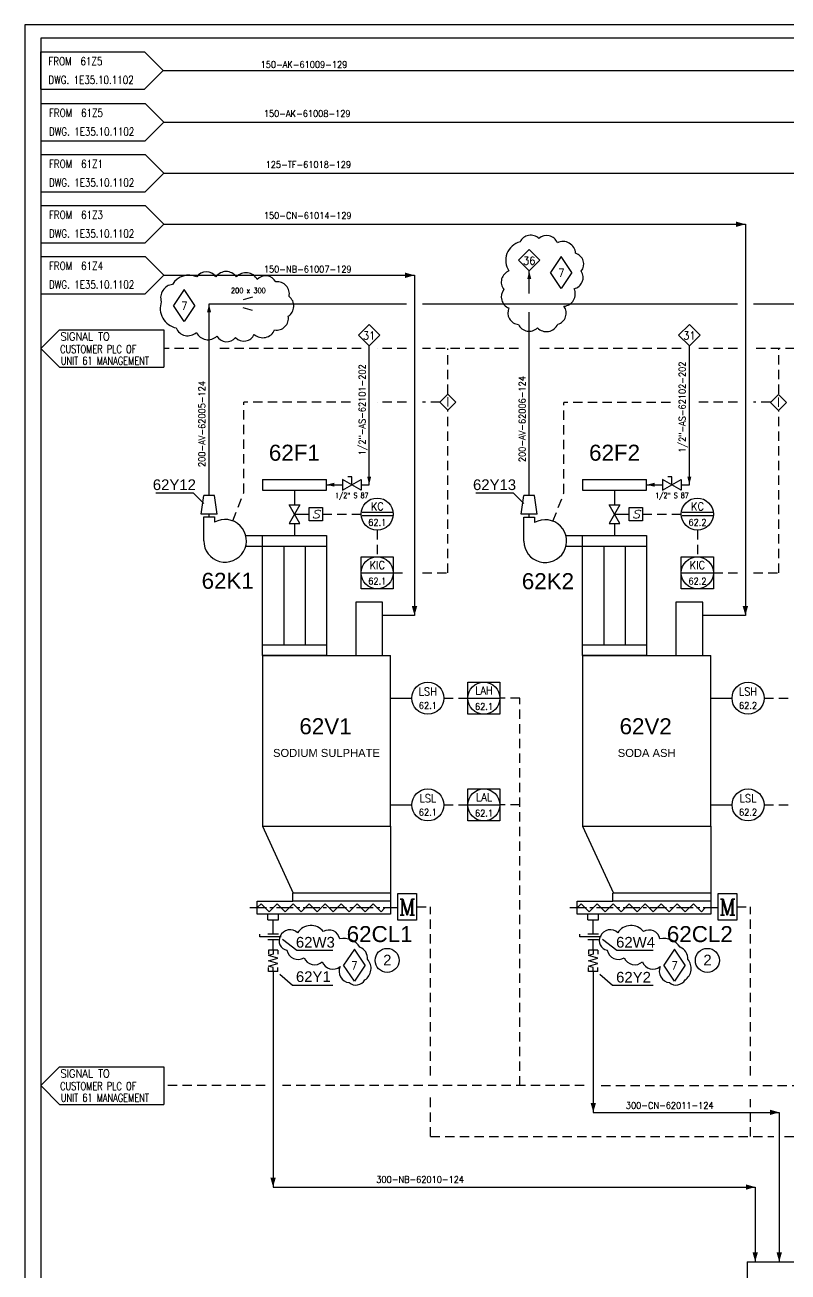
# Model space of a CAD drawing. Extents: x 0 to 106, y 0 to 70.
# Drawn here: x 0 to 28.6, y 23.42 to 70.15 of the extents above; entities that cross this region are included whole.
import ezdxf
from ezdxf.enums import TextEntityAlignment as Align

# ---------------------------------------------------------------- set-up
doc = ezdxf.new("R2010")
doc.units = 0
doc.header["$LTSCALE"] = 0.5
doc.header["$MEASUREMENT"] = 0
for name, pattern in [('ASSI', [2, 1.25, -0.25, 0.25, -0.25]), ('LP', [2.8, 2, -0.4, 0, -0.4]), ('TRATT2', [1.1, 0.7, -0.4])]:
    doc.linetypes.add(name, pattern=pattern)
doc.layers.get('0').update_dxf_attribs({"linetype": 'CONTINUOUS'})
for name, color, linetype in [('ASSI', 7, 'ASSI'), ('C', 92, 'LP'), ('GREEN', 92, 'CONTINUOUS'), ('NUVOLA', 6, 'CONTINUOUS'), ('R', 7, 'CONTINUOUS'), ('RED', 1, 'CONTINUOUS'), ('S', 7, 'CONTINUOUS'), ('TRATT2', 5, 'TRATT2'), ('Y', 92, 'CONTINUOUS')]:
    doc.layers.add(name, color=color, linetype=linetype)
doc.styles.add('a3', font='arial.ttf', dxfattribs={"height": 0.3})
doc.styles.add('A4', font='arial.ttf', dxfattribs={"height": 0.4})
doc.styles.add('a6', font='arial.ttf', dxfattribs={"height": 0.6})
doc.styles.add('C35', font='COMPLEX', dxfattribs={"width": 0.85, "height": 0.35})
doc.styles.add('C6', font='COMPLEX', dxfattribs={"height": 0.6})
doc.styles.add('S', font='ITALIC', dxfattribs={"height": 6})
doc.styles.add('S2', font='SIMPLEX', dxfattribs={"height": 0.2})
doc.styles.add('S25', font='SIMPLEX', dxfattribs={"width": 0.9, "height": 0.25})
doc.styles.add('S3', font='SIMPLEX.shx', dxfattribs={"height": 0.3})
doc.styles.add('S35S', font='SIMPLEX', dxfattribs={"width": 0.5, "height": 0.35})
doc.styles.add('S3S', font='SIMPLEX', dxfattribs={"width": 0.75, "height": 0.3})

# ---------------------------------------------------------------- blocks, each defined once
blk = doc.blocks.new('VENTIL', base_point=(51, 5.106))
at = {"layer": 'GREEN'}
for p, q in [((50.2, 5.106), (50.2, 6.006)), ((50.2, 6.006), (50.6, 6.006)), ((50.6, 6.006), (50.6, 5.806))]:
    blk.add_line(p, q, dxfattribs=at)
blk.add_arc((51, 5.106), 0.8, 180, 119.7449, dxfattribs=at)
blk = doc.blocks.new('STRUM2')
for p, q in [((-0.566, 0.076), (0.578, 0.076)), ((-0.566, -0.056), (0.578, -0.056))]:
    blk.add_line(p, q)
blk.add_circle((0, 0), 0.6)
at = {"style": 'S3', "width": 0.9}
blk.add_attdef('2', text='', height=0.3, dxfattribs=at).set_placement((0.005, 0.139), align=Align.CENTER)
at = {"layer": 'S', "style": 'S25', "width": 0.9}
blk.add_attdef('1', text='', height=0.25, dxfattribs=at).set_placement((0.005, -0.436), align=Align.CENTER)
blk = doc.blocks.new('FRECC1', base_point=(19.1, 50.4))
blk.add_solid([(19.1, 50.4), (19.4, 50.475), (19.4, 50.325)])
blk = doc.blocks.new('NOMEN', base_point=(35, 22))
for p, q in [((35, 22.8), (34.6, 22.4)), ((35.4, 22.4), (35, 22.8)), ((34.6, 22.4), (35, 22)), ((35, 22), (35.4, 22.4))]:
    blk.add_line(p, q)
at = {"style": 'S3', "width": 0.9}
blk.add_attdef('1', text='', height=0.3, dxfattribs=at).set_placement((35, 22.236), align=Align.CENTER)
blk = doc.blocks.new('PRESA')
at = {"layer": 'S'}
for p, q in [((-0.25, 0), (-0.25, 0.5)), ((-0.25, 0.5), (0.25, 0.5)), ((0.25, 0.5), (0.25, 0)), ((0.25, 0), (-0.25, 0))]:
    blk.add_line(p, q, dxfattribs=at)
at = {"layer": 'S', "style": 'S', "width": 1.2}
blk.add_attdef('1', text='', height=0.3, dxfattribs=at).set_placement((0, 0.1), align=Align.CENTER)
blk = doc.blocks.new('STRUM', base_point=(33, 38))
blk.add_circle((33, 38), 0.6)
at = {"width": 0.9}
for tag, height, style, p in [('2', 0.3, 'S3', (33, 38.1)), ('1', 0.25, 'S25', (33, 37.6))]:
    blk.add_attdef(tag, text='', height=height, dxfattribs=dict(at, style=style)).set_placement(p, align=Align.CENTER)
blk = doc.blocks.new('LOSAND')
for p, q in [((-4.6, 0.7), (-0.7, 0.7)), ((-4.6, 0.7), (-4.6, -0.7)), ((-0.7, 0.7), (0, 0)), ((0, 0), (-0.7, -0.7)), ((-4.6, -0.7), (-0.7, -0.7))]:
    blk.add_line(p, q)
at = {"layer": 'S'}
for tag, p, height, style, width in [('3', (-4.5, 0.1), 0.35, 'S35S', 0.5), ('1', (-4.5, 0.1), 0.3, 'S3', 0.9), ('4', (-4.5, -0.5), 0.35, 'S35S', 0.5), ('2', (-4.5, -0.5), 0.3, 'S3', 0.9)]:
    blk.add_attdef(tag, p, '', height=height, dxfattribs=dict(at, style=style, width=width))
blk = doc.blocks.new('LINEA')
at = {"layer": 'S', "style": 'S25', "width": 0.9}
blk.add_attdef('LINE', (0, 0.14), '', height=0.25, dxfattribs=at)
blk = doc.blocks.new('MOTOR', base_point=(11.35, 51))
for p, q in [((11, 52), (11.7, 52)), ((11, 51), (11, 52)), ((11.7, 52), (11.7, 51)), ((11.7, 51), (11, 51))]:
    blk.add_line(p, q)
at = {"style": 'C6'}
blk.add_text('M', height=0.6, dxfattribs=at).set_placement((11.351, 51.18), align=Align.CENTER)
blk = doc.blocks.new('COMPUTER')
blk.add_line((-0.6, 0), (0.6, 0))
blk.add_lwpolyline([(-0.6, 0.6), (0.6, 0.6), (0.6, -0.6), (-0.6, -0.6), (-0.6, 0.6)])
blk.add_circle((0, 0), 0.6)
at = {"style": 'S2'}
for tag, p in [('3', (0.8, 0.4)), ('4', (0.8, 0.1))]:
    blk.add_attdef(tag, p, '', height=0.2, dxfattribs=at)
at = {"width": 0.9}
for tag, height, style, p in [('SIGLA', 0.3, 'S3', (0.005, 0.139)), ('NUMERO', 0.25, 'S25', (0.005, -0.436))]:
    blk.add_attdef(tag, text='', height=height, dxfattribs=dict(at, style=style)).set_placement(p, align=Align.CENTER)
blk = doc.blocks.new('FRECC2')
at = {"layer": 'RED'}
blk.add_solid([(0, 0), (0.35, 0.1), (0.35, -0.1)], dxfattribs=at)
blk = doc.blocks.new('S')
at = {"layer": 'S'}
for p, q in [((0, 0.2), (0, -0.2)), ((0.7, -0.2), (0, 0.2)), ((0, -0.2), (0.7, 0.2)), ((0.35, 0.3), (0.5, 0.3)), ((0.35, 0), (0.35, 0.3)), ((0.7, 0.2), (0.7, -0.2))]:
    blk.add_line(p, q, dxfattribs=at)
at = {"layer": 'S', "style": 'S2', "width": 0.7}
for p in [(0.35, 0.4), (0.35, -0.5)]:
    blk.add_attdef('S', text='', height=0.2, dxfattribs=at).set_placement(p, align=Align.CENTER)
blk = doc.blocks.new('STRUMC')
blk.add_line((-0.6, 0), (0.6, 0))
blk.add_lwpolyline([(-0.6, 0.6), (0.6, 0.6), (0.6, -0.6), (-0.6, -0.6), (-0.6, 0.6)])
blk.add_circle((0, 0), 0.6)
at = {"style": 'S2'}
for tag, p in [('3', (0.8, 0.4)), ('4', (0.8, 0.1))]:
    blk.add_attdef(tag, p, '', height=0.2, dxfattribs=at)
at = {"style": 'S3', "width": 0.9}
blk.add_attdef('2', text='', height=0.3, dxfattribs=at).set_placement((0.005, 0.139), align=Align.CENTER)
at = {"layer": 'S', "style": 'S25', "width": 0.9}
blk.add_attdef('1', text='', height=0.25, dxfattribs=at).set_placement((0.005, -0.436), align=Align.CENTER)
blk = doc.blocks.new('LOSANS')
for p, q in [((0.7, 0.7), (0, 0)), ((0.7, 0.7), (4.6, 0.7)), ((4.6, 0.7), (4.6, -0.7)), ((0, 0), (0.7, -0.7)), ((0.7, -0.7), (4.6, -0.7))]:
    blk.add_line(p, q)
for tag, p, height, style, width in [('3', (0.8, 0.1), 0.35, 'S35S', 0.5), ('1', (0.8, 0.1), 0.3, 'S3', 0.9), ('4', (0.8, -0.5), 0.35, 'S35S', 0.5), ('2', (0.8, -0.5), 0.3, 'S3', 0.9)]:
    blk.add_attdef(tag, p, '', height=height, dxfattribs=dict(style=style, width=width))
blk = doc.blocks.new('I')
for p, q in [((-0.3, 0.3), (0, 0.6)), ((0.3, 0.3), (0, 0.6)), ((0, 0), (-0.3, 0.3)), ((0, 0), (0.3, 0.3))]:
    blk.add_line(p, q)
at = {"layer": 'S', "style": 'C35', "width": 0.85}
blk.add_text('I', height=0.35, dxfattribs=at).set_placement((0, 0.134), align=Align.CENTER)
blk = doc.blocks.new('LINEA-L')
at = {"layer": 'S', "style": 'S25', "width": 0.9}
blk.add_attdef('LINE', (0, 0.14), '', height=0.25, dxfattribs=at)
blk = doc.blocks.new('RIDSP')
for p, q in [((0.7, 0.3), (0, 0.2)), ((0, 0.2), (0, -0.2)), ((0.7, 0.3), (0.7, -0.3)), ((0.7, -0.3), (0, -0.2))]:
    blk.add_line(p, q)
blk = doc.blocks.new('FLESS', base_point=(26.3, 5.675))
for p, q in [((25.5, 5.85), (25.65, 5.85)), ((25.5, 5.5), (25.5, 5.85)), ((25.5, 5.675), (25.65, 5.675)), ((25.65, 5.675), (25.7, 5.85)), ((25.7, 5.85), (25.8, 5.5)), ((25.8, 5.5), (25.9, 5.85)), ((25.9, 5.85), (26, 5.5)), ((26, 5.5), (26.1, 5.85)), ((26.15, 5.675), (26.1, 5.85)), ((26.3, 5.85), (26.15, 5.85)), ((26.3, 5.675), (26.15, 5.675)), ((26.3, 5.5), (26.3, 5.85)), ((25.5, 5.5), (25.65, 5.5)), ((26.3, 5.5), (26.15, 5.5))]:
    blk.add_line(p, q)
blk = doc.blocks.new('RID1')
at = {"layer": 'S'}
for p, q in [((0.35, 0.25), (0, 0.15)), ((0.35, -0.25), (0, -0.15))]:
    blk.add_line(p, q, dxfattribs=at)
at = {"layer": 'S', "style": 'S2', "width": 0.9}
for p in [(0.2, 0.4), (0.2, -0.6)]:
    blk.add_attdef('RID', text='', height=0.2, dxfattribs=at).set_placement(p, align=Align.CENTER)
blk = doc.blocks.new('REV')
at = {"layer": 'GREEN'}
for p, q in [((0, 0.6), (-0.4, 0)), ((0.4, 0), (0, 0.6)), ((0, -0.6), (-0.4, 0)), ((0.4, 0), (0, -0.6))]:
    blk.add_line(p, q, dxfattribs=at)
at = {"layer": 'Y', "color": 7, "style": 'S3', "width": 0.9}
blk.add_attdef('REV', text='', height=0.3, dxfattribs=at).set_placement((0, -0.162), align=Align.CENTER)

msp = doc.modelspace()

# ---------------------------------------------------------------- linework, layer by layer
for p, q in [((106.269, 70.147), (0, 70.147)), ((0, 70.147), (0, 0)), ((18.9, 60.084), (18.9, 60.927)), ((6.9, 52.518), (6.9, 59.699)), ((6.9, 59.699), (14.3, 59.699)), ((14.9, 59.699), (26.707, 59.699)), ((18.9, 52.518), (18.9, 59.384)), ((27.3, 59.699), (38.6, 59.699)), ((12.9, 52.918), (12.9, 58.118)), ((24.9, 52.918), (24.9, 58.118)), ((11.3, 52.918), (11.9, 52.918)), ((12.6, 52.918), (12.9, 52.918)), ((23.3, 52.918), (23.9, 52.918)), ((24.6, 52.918), (24.9, 52.918)), ((10.1, 52.718), (10.1, 52.168)), ((22.1, 52.718), (22.1, 52.168)), ((10.3, 52.168), (9.9, 51.468)), ((10.3, 51.468), (9.9, 52.168)), ((9.9, 52.168), (10.3, 52.168)), ((22.3, 51.468), (21.9, 52.168)), ((21.9, 52.168), (22.3, 52.168)), ((22.3, 52.168), (21.9, 51.468)), ((6.9, 51.718), (6.9, 51.818)), ((9.9, 51.468), (10.3, 51.468)), ((10.1, 51.818), (10.65, 51.818)), ((10.1, 51.468), (10.1, 51.018)), ((18.9, 51.704), (18.9, 51.818)), ((21.9, 51.468), (22.3, 51.468)), ((22.1, 51.818), (22.65, 51.818)), ((22.1, 51.468), (22.1, 51.018)), ((9.7, 50.618), (9.7, 46.918)), ((10.5, 50.618), (10.5, 46.918)), ((21.7, 50.618), (21.7, 46.918)), ((22.5, 50.618), (22.5, 46.918)), ((13.686, 44.918), (14.5, 44.918)), ((25.7, 44.918), (26.5, 44.918)), ((13.686, 40.918), (14.5, 40.918)), ((25.7, 40.918), (26.5, 40.918)), ((8.718, 37.088), (8.848, 37.218)), ((8.848, 37.218), (9.148, 36.918)), ((9.149, 36.918), (9.449, 37.218)), ((9.449, 37.218), (9.749, 36.918)), ((9.75, 36.918), (10.05, 37.218)), ((10.05, 37.218), (10.35, 36.918)), ((10.65, 37.218), (10.35, 36.918)), ((10.95, 36.918), (10.65, 37.218)), ((10.95, 36.918), (11.25, 37.218)), ((11.25, 37.218), (11.55, 36.918)), ((11.85, 37.218), (11.55, 36.918)), ((12.15, 36.918), (11.85, 37.218)), ((12.15, 36.918), (12.45, 37.218)), ((12.45, 37.218), (12.75, 36.918)), ((13.05, 37.218), (12.75, 36.918)), ((13.35, 36.918), (13.05, 37.218)), ((13.477, 37.045), (13.35, 36.918)), ((20.724, 37.094), (20.848, 37.218)), ((20.848, 37.218), (21.148, 36.918)), ((21.149, 36.918), (21.449, 37.218)), ((21.449, 37.218), (21.749, 36.918)), ((21.75, 36.918), (22.05, 37.218)), ((22.05, 37.218), (22.35, 36.918)), ((22.65, 37.218), (22.35, 36.918)), ((22.95, 36.918), (22.65, 37.218)), ((22.95, 36.918), (23.25, 37.218)), ((23.25, 37.218), (23.55, 36.918)), ((23.85, 37.218), (23.55, 36.918)), ((24.15, 36.918), (23.85, 37.218)), ((24.15, 36.918), (24.45, 37.218)), ((24.45, 37.218), (24.75, 36.918)), ((25.05, 37.218), (24.75, 36.918)), ((25.35, 36.918), (25.05, 37.218)), ((25.477, 37.045), (25.35, 36.918)), ((8.8, 35.972), (8.8, 36.072)), ((9.5, 36.072), (9.1, 36.072)), ((20.8, 35.972), (20.8, 36.072)), ((21.5, 36.072), (21.1, 36.072)), ((9.6, 35.972), (8.8, 35.972)), ((9.1, 35.872), (9.5, 35.872)), ((21.6, 35.972), (20.8, 35.972)), ((21.1, 35.872), (21.5, 35.872))]:
    msp.add_line(p, q)
for points in [[(4.9, 52.618), (6.3, 52.618), (6.7, 52.218)], [(16.9, 52.618), (18.3, 52.618), (18.7, 52.218)], [(11.542, 35.461), (10.187, 35.461), (9.647, 35.881)], [(23.542, 35.461), (22.187, 35.461), (21.647, 35.881)], [(11.542, 34.151), (10.023, 34.151), (9.551, 34.567)], [(23.542, 34.151), (22.023, 34.151), (21.551, 34.567)]]:
    msp.add_lwpolyline(points)
at = {"layer": 'ASSI'}
for p, q in [((8.423, 37.077), (13.959, 37.077)), ((20.423, 37.077), (25.959, 37.077))]:
    msp.add_line(p, q, dxfattribs=at)
at = {"layer": 'GREEN'}
for p, q in [((8.9, 53.118), (11.3, 53.118)), ((8.9, 53.118), (8.9, 52.718)), ((11.3, 52.718), (11.3, 53.118)), ((20.9, 53.118), (20.9, 52.718)), ((20.9, 53.118), (23.3, 53.118)), ((23.3, 52.718), (23.3, 53.118)), ((8.9, 52.718), (11.3, 52.718)), ((20.9, 52.718), (23.3, 52.718)), ((8.275, 51.018), (11.3, 51.018)), ((8.9, 46.518), (8.9, 51.018)), ((11.3, 51.018), (11.3, 46.518)), ((20.27, 51.018), (23.3, 51.018)), ((20.9, 46.518), (20.9, 51.018)), ((23.3, 51.018), (23.3, 46.518)), ((8.275, 50.618), (11.3, 50.618)), ((20.278, 50.618), (23.3, 50.618)), ((8.9, 46.918), (11.3, 46.918)), ((20.9, 46.918), (23.3, 46.918)), ((8.9, 46.518), (8.9, 40.118)), ((8.9, 46.518), (13.7, 46.518)), ((11.3, 46.518), (8.9, 46.518)), ((13.7, 40.118), (13.7, 46.518)), ((20.9, 46.518), (20.9, 40.118)), ((20.9, 46.518), (25.7, 46.518)), ((23.3, 46.518), (20.9, 46.518)), ((25.7, 40.118), (25.7, 46.518)), ((8.9, 40.118), (10.057, 37.618)), ((8.9, 40.118), (13.7, 40.118)), ((13.7, 40.118), (13.7, 37.618)), ((20.9, 40.118), (25.7, 40.118)), ((20.9, 40.118), (22.057, 37.618)), ((25.7, 40.118), (25.7, 37.618)), ((10.039, 37.318), (10.039, 37.618)), ((13.7, 37.618), (10.057, 37.618)), ((13.7, 37.618), (13.7, 37.318)), ((22.039, 37.318), (22.039, 37.618)), ((25.7, 37.618), (22.057, 37.618)), ((25.7, 37.618), (25.7, 37.318)), ((8.7, 37.318), (10.039, 37.318)), ((8.7, 36.822), (8.7, 37.318)), ((13.7, 37.318), (10.039, 37.318)), ((13.7, 37.318), (13.7, 36.822)), ((20.7, 37.318), (22.039, 37.318)), ((20.7, 36.822), (20.7, 37.318)), ((25.7, 37.318), (22.039, 37.318)), ((25.7, 37.318), (25.7, 36.822)), ((13.7, 36.822), (8.7, 36.822)), ((9.1, 36.618), (9.1, 36.818)), ((9.1, 36.618), (9.5, 36.618)), ((9.5, 36.618), (9.5, 36.818)), ((25.7, 36.822), (20.7, 36.822)), ((21.1, 36.618), (21.1, 36.818)), ((21.1, 36.618), (21.5, 36.618)), ((21.5, 36.618), (21.5, 36.818)), ((27.069, 23.8), (27.069, 20.5)), ((27.069, 23.8), (31.669, 23.8))]:
    msp.add_line(p, q, dxfattribs=at)
for points in [[(13.4, 46.518), (13.4, 48.518), (12.4, 48.518), (12.4, 46.518)], [(25.4, 46.518), (25.4, 48.518), (24.4, 48.518), (24.4, 46.518)]]:
    msp.add_lwpolyline(points, dxfattribs=at)
for centre in [(13.575, 35.095), (25.575, 35.095)]:
    msp.add_circle(centre, 0.45, dxfattribs=at)
at = {"layer": 'NUVOLA'}
for points in [[(18.141, 60.928, 0.520567), (17.954, 60.23, 0.520567), (18.138, 59.542, 0.520567), (18.496, 58.922, 0.520567), (19.206, 58.796, 0.520567), (19.97, 58.931, 0.520567), (20.202, 59.607, 0.520567), (20.582, 60.264, 0.520567), (20.852, 60.917, 0.520567), (20.639, 61.592, 0.520567), (19.954, 61.988, 0.520567), (19.262, 62.141, 0.520567), (18.555, 62.017, 0.520567)], [(5.666, 58.794, 0.520567), (6.427, 58.625, 0.520567), (7.193, 58.49, 0.520567), (7.895, 58.429, 0.520567), (8.596, 58.552, 0.520567), (9.356, 58.721, 0.520567), (9.868, 59.233, 0.520567), (9.9, 59.971, 0.520567), (9.402, 60.515, 0.520567), (8.704, 60.606, 0.520567), (7.923, 60.708, 0.520567), (7.159, 60.708, 0.520567), (6.439, 60.708, 0.383686), (5.533, 60.422, 0.481222), (5.111, 59.777, 0.450351)]]:
    msp.add_lwpolyline(points, format="xyb", close=True, dxfattribs=at)
for points in [[(10.22, 36.131, 0.520567), (9.57, 36.004, 0.520567), (9.821, 35.472, 0.520567), (10.459, 35.193, 0.520567), (11.142, 35.044, 0.520567), (11.811, 34.861, 0.506254), (12.153, 34.26, 0.455238), (12.739, 34.36, 0.454071), (12.843, 35.134, 0.332034), (12.554, 35.587, 0.313284), (11.798, 35.898, 0.520567), (11.18, 36.174, 0.520567), (10.22, 36.131, 0.520567)], [(22.22, 36.131, 0.520567), (21.57, 36.004, 0.520567), (21.821, 35.472, 0.520567), (22.459, 35.193, 0.520567), (23.142, 35.044, 0.520567), (23.811, 34.861, 0.506254), (24.153, 34.26, 0.455238), (24.739, 34.36, 0.454071), (24.843, 35.134, 0.332034), (24.554, 35.587, 0.313284), (23.798, 35.898, 0.520567), (23.18, 36.174, 0.520567), (22.22, 36.131, 0.520567)]]:
    msp.add_lwpolyline(points, format="xyb", dxfattribs=at)
at = {"layer": 'RED', "color": 1}
for p, q in [((105.769, 69.647), (0.6, 69.647)), ((0.6, 69.647), (0.6, 0.5)), ((27, 62.678), (27, 48.018)), ((5.2, 60.767), (14.6, 60.767)), ((14.6, 60.767), (14.6, 48.018)), ((14.6, 48.018), (13.4, 48.018)), ((27, 48.018), (25.4, 48.018))]:
    msp.add_line(p, q, dxfattribs=at)
at = {"layer": 'RED'}
for p, q in [((5.178, 68.438), (63, 68.438)), ((5.2, 66.5), (51, 66.5)), ((5.2, 64.589), (39, 64.589)), ((5.2, 62.678), (27, 62.678)), ((9.3, 36.072), (9.3, 36.618)), ((21.3, 36.072), (21.3, 36.618)), ((9.3, 35.479), (9.3, 35.872)), ((21.3, 35.479), (21.3, 35.872)), ((9.3, 34.679), (9.3, 26.6)), ((21.3, 34.679), (21.3, 29.4)), ((21.3, 29.4), (28.269, 29.4)), ((28.269, 29.4), (28.269, 23.8)), ((9.3, 26.6), (27.369, 26.6)), ((27.369, 26.6), (27.369, 23.8))]:
    msp.add_line(p, q, dxfattribs=at)
at = {"layer": 'TRATT2'}
for p, q in [((6.5, 58.018), (5.2, 58.018)), ((12.6, 58.018), (7.2, 58.018)), ((14.3, 58.018), (13.2, 58.018)), ((18.5, 58.018), (14.896, 58.018)), ((15.85, 56.318), (15.85, 58.018)), ((24.6, 58.018), (19.3, 58.018)), ((26.7, 58.018), (25.2, 58.018)), ((30.5, 58.018), (27.3, 58.018)), ((28.25, 56.318), (28.25, 58.018)), ((8.2, 52.618), (8.2, 56.018)), ((12.2, 56.018), (8.2, 56.018)), ((14.3, 56.018), (13.2, 56.018)), ((15.56, 56.018), (14.9, 56.018)), ((15.85, 49.618), (15.85, 55.718)), ((20.2, 52.604), (20.2, 56.004)), ((24.2, 56.004), (20.2, 56.004)), ((26.7, 56.018), (25.2, 56.018)), ((27.944, 56.018), (27.3, 56.018)), ((28.25, 49.618), (28.25, 55.718)), ((7.79, 51.564), (8.2, 52.618)), ((19.79, 51.549), (20.2, 52.604)), ((11.15, 51.818), (12.6, 51.818)), ((23.15, 51.818), (24.6, 51.818)), ((13.202, 51.218), (13.202, 50.218)), ((25.202, 51.218), (25.202, 50.218)), ((13.8, 49.618), (14.3, 49.618)), ((14.9, 49.618), (15.85, 49.618)), ((25.8, 49.618), (26.7, 49.618)), ((27.3, 49.618), (28.25, 49.618)), ((15.7, 44.918), (16.6, 44.918)), ((18.548, 44.918), (17.8, 44.918)), ((18.548, 30.4), (18.548, 44.918)), ((27.7, 44.918), (28.6, 44.918)), ((15.7, 40.918), (16.6, 40.918)), ((18.548, 40.918), (17.8, 40.918)), ((27.7, 40.918), (28.6, 40.918)), ((14.681, 37.103), (15.198, 37.103)), ((15.198, 30.779), (15.198, 37.103)), ((26.681, 37.103), (27.198, 37.103)), ((27.198, 30.779), (27.198, 37.103)), ((9, 30.4), (5.2, 30.4)), ((20.962, 30.4), (9.653, 30.4)), ((21.6, 30.4), (32.9, 30.4)), ((15.198, 28.5), (15.198, 30.111)), ((27.198, 28.5), (27.198, 29.9)), ((15.198, 28.5), (28.069, 28.5)), ((28.469, 28.5), (28.869, 28.5))]:
    msp.add_line(p, q, dxfattribs=at)

# ---------------------------------------------------------------- block references
ref = msp.add_blockref('LOSAND', (5.178, 68.438))
ref.add_attrib('1', 'FROM  61Z5', (0.878, 68.638), dxfattribs={"layer": 'S', "height": 0.3, "style": 'S3S', "width": 0.8})
ref.add_attrib('2', 'DWG. 1E35.10.1102', (0.878, 67.938), dxfattribs={"layer": 'S', "height": 0.3, "style": 'S3S', "width": 0.8})
ref = msp.add_blockref('LINEA', (12.178, 64.938), dxfattribs=dict(rotation=270.000000000002))
ref.add_attrib('LINE', ' 150-AK-61009-129', (8.678, 68.538), dxfattribs={"layer": 'S', "height": 0.25, "style": 'S25', "width": 0.9})
ref = msp.add_blockref('LOSAND', (5.2, 66.5))
ref.add_attrib('1', 'FROM  61Z5', (0.9, 66.7), dxfattribs={"layer": 'S', "height": 0.3, "style": 'S3S', "width": 0.8})
ref.add_attrib('2', 'DWG. 1E35.10.1102', (0.9, 66), dxfattribs={"layer": 'S', "height": 0.3, "style": 'S3S', "width": 0.8})
ref = msp.add_blockref('LINEA', (12.3, 63.1), dxfattribs=dict(rotation=270.000000000002))
ref.add_attrib('LINE', ' 150-AK-61008-129', (8.8, 66.7), dxfattribs={"layer": 'S', "height": 0.25, "style": 'S25', "width": 0.9})
ref = msp.add_blockref('LOSAND', (5.2, 64.589))
ref.add_attrib('1', 'FROM  61Z1', (0.9, 64.789), dxfattribs={"layer": 'S', "height": 0.3, "style": 'S3S', "width": 0.8})
ref.add_attrib('2', 'DWG. 1E35.10.1102', (0.9, 64.089), dxfattribs={"layer": 'S', "height": 0.3, "style": 'S3S', "width": 0.8})
ref = msp.add_blockref('LINEA', (12.521, 61.189), dxfattribs=dict(rotation=270.000000000002))
ref.add_attrib('LINE', '125-TF-61018-129', (9.021, 64.789), dxfattribs={"layer": 'S', "height": 0.25, "style": 'S25', "width": 0.9})
ref = msp.add_blockref('LOSAND', (5.2, 62.678))
ref.add_attrib('1', 'FROM  61Z3', (0.9, 62.878), dxfattribs={"layer": 'S', "height": 0.3, "style": 'S3S', "width": 0.8})
ref.add_attrib('2', 'DWG. 1E35.10.1102', (0.9, 62.178), dxfattribs={"layer": 'S', "height": 0.3, "style": 'S3S', "width": 0.8})
ref = msp.add_blockref('LINEA', (12.3, 59.278), dxfattribs=dict(rotation=270.000000000002))
ref.add_attrib('LINE', ' 150-CN-61014-129', (8.8, 62.878), dxfattribs={"layer": 'S', "height": 0.25, "style": 'S25', "width": 0.9})
for name, p, rotation in [('FRECC2', (27, 62.678), 180), ('FRECC2', (14.6, 60.767), 180), ('FRECC1', (18.9, 60.927), 270), ('FRECC1', (6.9, 59.683), 270), ('RIDSP', (6.9, 52.518), 270), ('RIDSP', (18.9, 52.518), 270), ('FRECC2', (14.6, 48.018), 90), ('FRECC2', (27, 48.018), 90), ('FLESS', (9.3, 35.479), 90), ('FLESS', (21.3, 35.479), 90), ('FRECC2', (21.3, 29.4), 90), ('FRECC2', (28.269, 29.4), 180), ('FRECC2', (9.3, 26.6), 90), ('FRECC2', (27.369, 26.6), 180), ('FRECC2', (27.369, 23.8), 90), ('FRECC2', (28.269, 23.8), 90)]:
    msp.add_blockref(name, p, dxfattribs=dict(rotation=rotation))
for name, p, values in [('NOMEN', (18.9, 60.927), {'1': '36'}), ('REV', (20.101, 60.866), {'REV': '7'}), ('REV', (5.972, 59.63), {'REV': '7'}), ('NOMEN', (12.9, 58.118), {'1': '31'}), ('NOMEN', (24.9, 58.118), {'1': '31'}), ('STRUM2', (13.2, 51.818), {'2': 'KC', '1': '62.1'}), ('STRUM2', (25.2, 51.818), {'2': 'KC', '1': '62.2'}), ('STRUM', (15.1, 44.918), {'2': 'LSH', '1': '62.1'}), ('COMPUTER', (17.2, 44.918), {'SIGLA': 'LAH', 'NUMERO': '62.1'}), ('STRUM', (27.1, 44.918), {'2': 'LSH', '1': '62.2'}), ('STRUM', (15.1, 40.918), {'2': 'LSL', '1': '62.1'}), ('COMPUTER', (17.2, 40.918), {'SIGLA': 'LAL', 'NUMERO': '62.1'}), ('STRUM', (27.1, 40.918), {'2': 'LSL', '1': '62.2'}), ('REV', (12.345, 34.916), {'REV': '7'}), ('REV', (24.345, 34.916), {'REV': '7'}), ('LINEA-L', (22.521, 29.394), {'LINE': '300-CN-62011-124'}), ('LINEA-L', (13.167, 26.619), {'LINE': '300-NB-62010-124'})]:
    msp.add_blockref(name, p).add_auto_attribs(values)
ref = msp.add_blockref('LOSAND', (5.2, 60.767))
ref.add_attrib('1', 'FROM  61Z4', (0.9, 60.967), dxfattribs={"layer": 'S', "height": 0.3, "style": 'S3S', "width": 0.8})
ref.add_attrib('2', 'DWG. 1E35.10.1102', (0.9, 60.267), dxfattribs={"layer": 'S', "height": 0.3, "style": 'S3S', "width": 0.8})
ref = msp.add_blockref('LINEA', (12.3, 57.267), dxfattribs=dict(rotation=270.000000000002))
ref.add_attrib('LINE', ' 150-NB-61007-129', (8.8, 60.867), dxfattribs={"layer": 'S', "height": 0.25, "style": 'S25', "width": 0.9})
ref = msp.add_blockref('RID1', (8.174, 59.699))
ref.add_attrib('RID', '200 x 300', dxfattribs={"layer": 'S', "height": 0.2, "style": 'S2', "width": 0.9}).set_placement((8.374, 60.099), align=Align.CENTER)
ref = msp.add_blockref('LOSANS', (0.6, 58.018))
ref.add_attrib('1', 'SIGNAL TO', (1.33, 58.323), dxfattribs={"height": 0.3, "style": 'S3', "width": 0.9})
ref.add_attrib('2', 'CUSTOMER PLC OF', (1.32, 57.85), dxfattribs={"height": 0.3, "style": 'S3S', "width": 0.75})
ref = msp.add_blockref('LINEA', (4.574, 53.788), dxfattribs=dict(rotation=270.000000000002))
ref.add_attrib('LINE', 'UNIT 61 MANAGEMENT', (1.341, 57.414), dxfattribs={"layer": 'S', "height": 0.3, "style": 'S25', "width": 0.75})
at = {"rotation": 90}
for p, values in [((24.9, 54.118), {'LINE': '1/2"-AS-62102-202'}), ((12.9, 54.018), {'LINE': '1/2"-AS-62101-202'}), ((6.9, 53.427), {'LINE': ' 200-AV-62005-124'}), ((18.9, 53.612), {'LINE': ' 200-AV-62006-124'})]:
    msp.add_blockref('LINEA', p, dxfattribs=at).add_auto_attribs(values)
for name, p in [('I', (15.852, 55.714)), ('I', (28.241, 55.704)), ('FRECC1', (11.3, 52.918)), ('FRECC1', (23.3, 52.918)), ('VENTIL', (7.5, 50.818)), ('VENTIL', (19.5, 50.804))]:
    msp.add_blockref(name, p)
ref = msp.add_blockref('S', (12.6, 52.918), dxfattribs=dict(xscale=-1))
ref.add_attrib('S', '1/2" S 87', dxfattribs={"layer": 'S', "height": 0.2, "style": 'S2', "width": 0.7}).set_placement((12.25, 52.418), align=Align.CENTER)
at = {"xscale": -1, "rotation": 270}
for p in [(12.9, 52.918), (24.9, 52.918)]:
    msp.add_blockref('FRECC1', p, dxfattribs=at)
ref = msp.add_blockref('S', (24.6, 52.918), dxfattribs=dict(xscale=-1))
ref.add_attrib('S', '1/2" S 87', dxfattribs={"layer": 'S', "height": 0.2, "style": 'S2', "width": 0.7}).set_placement((24.25, 52.418), align=Align.CENTER)
ref = msp.add_blockref('PRESA', (10.9, 51.568))
ref.add_attrib('1', 'S', dxfattribs={"height": 0.3, "style": 'S', "width": 1.2}).set_placement((10.9, 51.668), align=Align.CENTER)
ref = msp.add_blockref('PRESA', (22.9, 51.568))
ref.add_attrib('1', 'S', dxfattribs={"height": 0.3, "style": 'S', "width": 1.2}).set_placement((22.9, 51.668), align=Align.CENTER)
ref = msp.add_blockref('LOSANS', (0.6, 30.4))
ref.add_attrib('1', 'SIGNAL TO', (1.33, 30.705), dxfattribs={"height": 0.3, "style": 'S3', "width": 0.9})
ref.add_attrib('2', 'CUSTOMER PLC OF', (1.32, 30.232), dxfattribs={"height": 0.3, "style": 'S3S', "width": 0.75})
ref = msp.add_blockref('LINEA', (4.574, 26.17), dxfattribs=dict(rotation=270.000000000002))
ref.add_attrib('LINE', 'UNIT 61 MANAGEMENT', (1.341, 29.796), dxfattribs={"layer": 'S', "height": 0.3, "style": 'S25', "width": 0.75})
at = {"layer": 'GREEN'}
for p in [(14.331, 36.603), (26.331, 36.603)]:
    msp.add_blockref('MOTOR', p, dxfattribs=at)
at = {"layer": 'R'}
ref = msp.add_blockref('STRUMC', (13.2, 49.618), dxfattribs=at)
ref.add_attrib('2', 'KIC', dxfattribs={"layer": '0', "color": 7, "height": 0.3, "style": 'S3', "width": 0.9}).set_placement((13.205, 49.757), align=Align.CENTER)
ref.add_attrib('1', '62.1', dxfattribs={"layer": 'S', "height": 0.25, "style": 'S25', "width": 0.9}).set_placement((13.205, 49.182), align=Align.CENTER)
ref = msp.add_blockref('STRUMC', (25.2, 49.618), dxfattribs=at)
ref.add_attrib('2', 'KIC', dxfattribs={"layer": '0', "color": 7, "height": 0.3, "style": 'S3', "width": 0.9}).set_placement((25.205, 49.757), align=Align.CENTER)
ref.add_attrib('1', '62.2', dxfattribs={"layer": 'S', "height": 0.25, "style": 'S25', "width": 0.9}).set_placement((25.205, 49.182), align=Align.CENTER)

# ---------------------------------------------------------------- texts
at = {"style": 'a3'}
for s, p in [('SODIUM SULPHATE', (11.3, 42.718)), ('SODA ASH', (23.3, 42.718))]:
    msp.add_text(s, height=0.3, dxfattribs=at).set_placement(p, align=Align.CENTER)
at = {"layer": 'C'}
for s, height, style, p in [('62F1', 0.6, 'a6', (10.098, 53.818)), ('62F2', 0.6, 'a6', (22.098, 53.818)), ('62K1', 0.6, 'a6', (7.6, 49.018)), ('62K2', 0.6, 'a6', (19.6, 49.004)), ('62V1', 0.6, 'a6', (11.264, 43.568)), ('62V2', 0.6, 'a6', (23.264, 43.568)), ('62CL1', 0.6, 'a6', (13.293, 35.78)), ('62CL2', 0.6, 'a6', (25.293, 35.78)), ('2', 0.4, 'A4', (13.581, 34.906)), ('2', 0.4, 'A4', (25.581, 34.906))]:
    msp.add_text(s, height=height, dxfattribs=dict(at, style=style)).set_placement(p, align=Align.CENTER)
at = {"layer": 'GREEN', "style": 'A4'}
for s, p in [('62Y12', (5.6, 52.718)), ('62Y13', (17.6, 52.718)), ('62W3', (10.885, 35.574)), ('62W4', (22.885, 35.574)), ('62Y1', (10.808, 34.285)), ('62Y2', (22.808, 34.264))]:
    msp.add_text(s, height=0.4, dxfattribs=at).set_placement(p, align=Align.CENTER)

doc.saveas('drawing.dxf')
